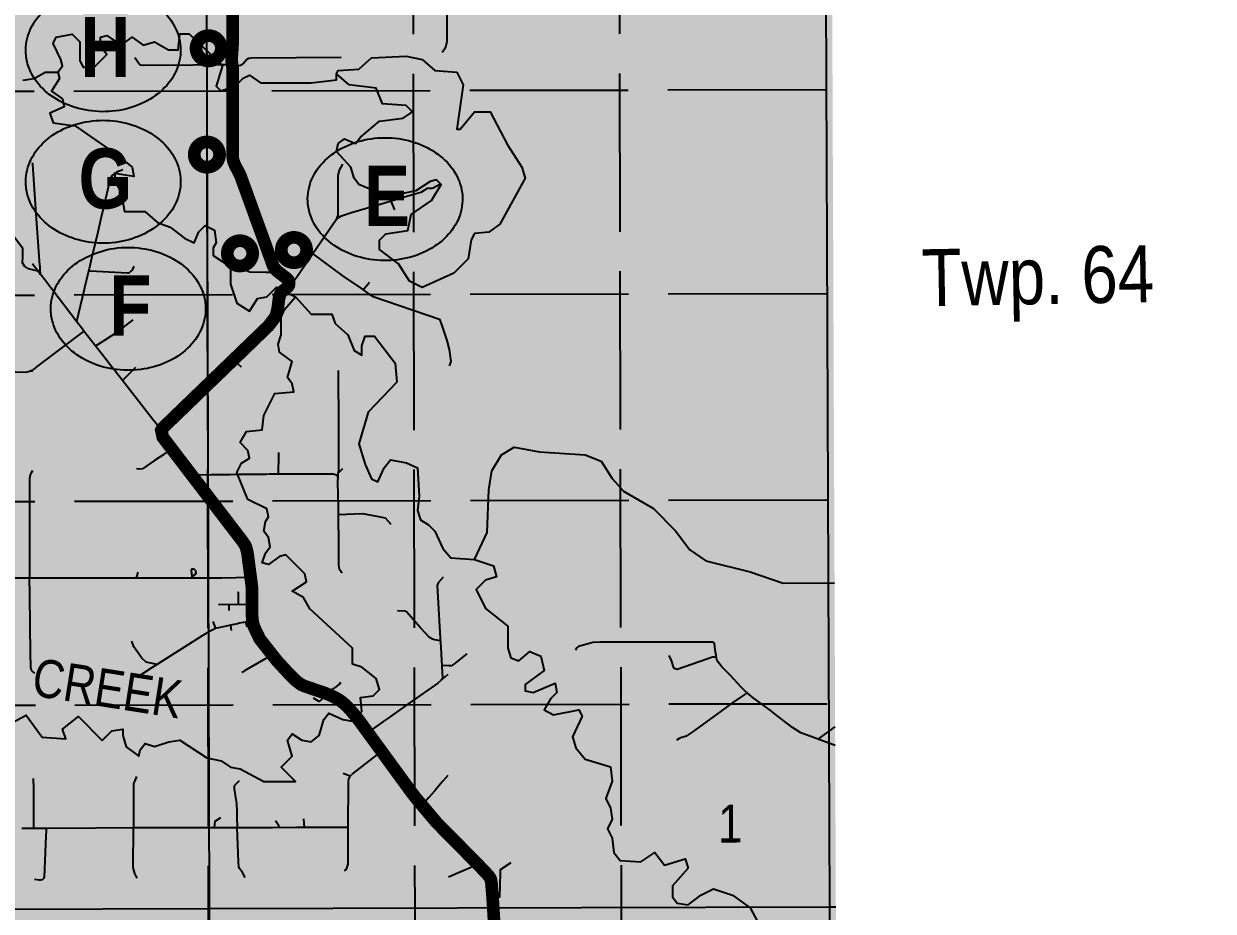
# Model space of a CAD drawing. Extents: x 508119 to 516015, y 6054829 to 6062261.
# Drawn here: x 514931.8 to 515119.4, y 6055720.6 to 6055860.6 of the extents above; entities that cross this region are included whole.
import ezdxf
from ezdxf.enums import TextEntityAlignment as Align

# ---------------------------------------------------------------- set-up
doc = ezdxf.new("R2010")
doc.units = 0
doc.header["$LTSCALE"] = 5
doc.linetypes.add('foc-UNSURVEYED', pattern=[12.5, 10, -2.5])
for name, color, linetype, true_color in [('2', 7, 'Continuous', 0x6e6e6e), ('4', 7, 'Continuous', 0x8c8c8c), ('ROUTE-MAP-BACKGROUND-H', 7, 'Continuous', 0xf0ebff)]:
    doc.layers.add(name, color=color, linetype=linetype, true_color=true_color)
for name, color, linetype in [('21', 160, 'Continuous'), ('24', 161, 'Continuous'), ('26', 160, 'Continuous'), ('35', 37, 'Continuous'), ('36', 37, 'Continuous'), ('37', 37, 'Continuous'), ('CG-NOTES', 7, 'Continuous'), ('L-USEC', 7, 'foc-UNSURVEYED'), ('P-PROPOSED', 10, 'Continuous'), ('T-WATER-H', 133, 'Continuous')]:
    doc.layers.add(name, color=color, linetype=linetype)
doc.styles.add('60', font='ARIALN.TTF', dxfattribs={"height": 7.5})
doc.styles.add('80', font='ARIALN.TTF', dxfattribs={"height": 10})
doc.styles.add('BOLD', font='ARIALNB.TTF')

# ---------------------------------------------------------------- blocks, each defined once
blk = doc.blocks.new('Route_Grid_ut')
at = {"layer": 'L-USEC', "color": 252, "ltscale": 0.5, "true_color": 0x8c8c8c}
for p, q in [((97.77, 194.33), (97.77, 0)), ((130.36, 194.33), (130.36, 0)), ((162.95, 194.33), (162.95, 0)), ((195.54, 129.15), (0, 129.15)), ((195.54, 96.96), (0, 96.96)), ((195.54, 64.37), (0, 64.37)), ((195.54, 32.19), (0, 32.19))]:
    blk.add_line(p, q, dxfattribs=at)
at = {"layer": 'L-USEC', "color": 252, "true_color": 0x8c8c8c, "style": '60'}
blk.add_text('1', height=6, rotation=0, dxfattribs=at).set_placement((180.19, 13.35), align=Align.MIDDLE)
blk = doc.blocks.new('AA')
at = {"const_width": 4}
blk.add_lwpolyline([(-1, 0, 1), (1, 0, 1)], format="xyb", close=True, dxfattribs=at)
blk.add_circle((0, 0), 2)
blk = doc.blocks.new('Route_Letters')
h = blk.add_hatch(color=255)
h.dxf.hatch_style = 1
edge = h.paths.add_edge_path()
edge.add_ellipse((-0.12, 0.46), major_axis=(-11.97, 0), ratio=0.789318, start_angle=0, end_angle=360)
at = {"color": 5}
blk.add_open_spline([(-12.34, 0.46), (-12.34, -0.25), (-12.24, -0.97), (-11.72, -2.79), (-11.14, -3.88), (-9.56, -5.81), (-8.54, -6.66), (-6.22, -8.02), (-4.9, -8.54), (-2.12, -9.17), (-0.66, -9.3), (2.22, -9.13), (3.64, -8.84), (6.27, -7.89), (7.48, -7.22), (9.54, -5.6), (10.38, -4.64), (11.6, -2.54), (11.97, -1.4), (12.18, 0.91), (12.02, 2.08), (11.2, 4.3), (10.54, 5.35), (8.8, 7.2), (7.72, 7.99), (5.29, 9.24), (3.93, 9.68), (1.11, 10.18), (-0.35, 10.23), (-3.22, 9.91), (-4.61, 9.55), (-7.16, 8.47), (-8.32, 7.75), (-10.24, 6.02), (-11, 5.02), (-12.05, 2.86), (-12.32, 1.7), (-12.34, 0.52), (-12.34, 0.49), (-12.34, 0.46)], degree=3, knots=[0, 0, 0, 0, 0.219529, 0.219529, 0.575727, 0.575727, 0.931924, 0.931924, 1.288121, 1.288121, 1.644318, 1.644318, 2.000515, 2.000515, 2.356712, 2.356712, 2.712909, 2.712909, 3.069107, 3.069107, 3.425304, 3.425304, 3.781501, 3.781501, 4.137698, 4.137698, 4.493895, 4.493895, 4.850092, 4.850092, 5.20629, 5.20629, 5.562487, 5.562487, 5.918684, 5.918684, 6.274881, 6.274881, 6.283185, 6.283185, 6.283185, 6.283185], dxfattribs=at)
at = {"color": 14, "style": 'BOLD'}
blk.add_attdef('A', text='', height=9.5, dxfattribs=at).set_placement((0.22, 0.98), align=Align.MIDDLE)

msp = doc.modelspace()

# ---------------------------------------------------------------- hatches: boundary and pattern name
at = {"layer": 'ROUTE-MAP-BACKGROUND-H'}
h = msp.add_hatch(color=256, dxfattribs=at)
h.dxf.hatch_style = 1
h.paths.add_polyline_path([(515090.845, 6055331.942), (514698.954, 6055331.128), (514698.945, 6055525.368), (514666.338, 6055525.404), (514666.4, 6055720.611), (514667.214, 6055915.277), (514667.136, 6056303.079), (515056.588, 6056303.406), (515059.123, 6055915.379), (515059.901, 6055721.28), (515060.675, 6055528.087), (515090.011, 6055528.179)])
at = {"layer": 'T-WATER-H'}
h = msp.add_hatch(color=256, dxfattribs=at)
h.dxf.hatch_style = 1
h.paths.add_polyline_path([(515000.12, 6055853.01), (515001.12, 6055851.011), (515000.123, 6055844.014), (515000.623, 6055844.014), (515002.871, 6055846.765), (515005.369, 6055846.766), (515008.119, 6055841.521), (515010.369, 6055838.024), (515010.869, 6055836.275), (515006.873, 6055829.025), (515005.124, 6055827.775), (515002.876, 6055827.523), (515002.376, 6055826.523), (515001.877, 6055823.524), (514999.629, 6055821.273), (514994.633, 6055819.021), (514992.633, 6055820.019), (514990.884, 6055822.767), (514987.885, 6055825.014), (514987.885, 6055826.513), (514988.884, 6055827.513), (514992.382, 6055828.016), (514992.881, 6055830.515), (514996.128, 6055832.766), (514997.627, 6055835.266), (514996.877, 6055836.015), (514995.878, 6055835.765), (514993.629, 6055834.264), (514991.131, 6055833.762), (514987.633, 6055834.01), (514984.634, 6055835.257), (514983.885, 6055836.256), (514983.384, 6055838.005), (514981.135, 6055840.502), (514981.385, 6055841.752), (514982.384, 6055842.502), (514984.133, 6055841.754), (514984.882, 6055842.754), (514987.88, 6055845.255), (514991.627, 6055845.757), (514993.126, 6055846.758), (514992.127, 6055847.757), (514988.379, 6055848.004), (514987.379, 6055850.502), (514983.131, 6055850.998), (514981.132, 6055852.746), (514981.381, 6055853.246), (514984.629, 6055853.498), (514986.628, 6055855.249), (514992.124, 6055855.503), (514994.623, 6055855.005), (514996.622, 6055853.257)])

# ---------------------------------------------------------------- linework, layer by layer
at = {"layer": '2'}
for p, q in [((515058.124, 6055915.375), (515058.902, 6055721.276)), ((514880.927, 6055720.789), (514961.031, 6055721.01)), ((514961.031, 6055721.01), (515058.902, 6055721.276)), ((515058.902, 6055721.276), (515059.901, 6055721.281)), ((515058.902, 6055721.276), (515059.679, 6055527.084))]:
    msp.add_line(p, q, dxfattribs=at)
at = {"layer": '24'}
for points in [[(514937.133, 6055853.017), (514937.883, 6055854.018), (514937.633, 6055855.017), (514936.382, 6055857.515), (514936.882, 6055858.515), (514939.381, 6055859.017), (514940.631, 6055857.769), (514940.632, 6055854.77), (514941.132, 6055853.771), (514942.882, 6055853.772), (514944.881, 6055855.773), (514943.881, 6055857.022), (514943.88, 6055858.521), (514944.88, 6055858.772), (514947.13, 6055857.275), (514948.879, 6055858.526), (514950.629, 6055857.278), (514952.379, 6055857.779), (514954.628, 6055856.532), (514956.128, 6055856.533), (514956.377, 6055859.033), (514957.877, 6055859.034), (514963.127, 6055854.041), (514962.128, 6055850.791), (514962.878, 6055850.042), (514965.128, 6055850.794), (514966.377, 6055852.044), (514967.377, 6055852.545), (514969.127, 6055851.297), (514977.125, 6055851.304), (514981.124, 6055851.808), (514981.132, 6055852.746)], [(514931.635, 6055851.763), (514933.385, 6055852.014), (514935.134, 6055853.016), (514937.133, 6055853.017)], [(514937.133, 6055853.017), (514937.384, 6055852.018), (514936.135, 6055850.018), (514937.884, 6055848.77), (514938.135, 6055847.52), (514935.886, 6055846.519), (514936.386, 6055845.02), (514939.885, 6055844.523), (514946.385, 6055840.031), (514948.885, 6055838.034), (514949.135, 6055836.534), (514946.136, 6055837.031)], [(514946.136, 6055837.031), (514946.136, 6055835.782), (514947.136, 6055834.033), (514947.637, 6055831.035), (514950.886, 6055831.038), (514952.886, 6055829.29), (514954.886, 6055828.542), (514957.136, 6055826.794), (514958.635, 6055826.046), (514959.385, 6055827.796), (514960.384, 6055828.797), (514961.884, 6055828.048), (514962.135, 6055826.049), (514961.635, 6055825.299), (514961.635, 6055824.049), (514964.385, 6055822.302), (514964.385, 6055819.553), (514965.386, 6055816.554), (514967.386, 6055815.306), (514968.635, 6055817.307), (514970.134, 6055817.558), (514971.634, 6055819.059), (514974.633, 6055817.562)], [(514986.886, 6055754.577), (514987.885, 6055755.578), (514987.386, 6055757.327), (514985.136, 6055759.076), (514983.637, 6055759.575), (514983.637, 6055762.075), (514976.889, 6055768.32), (514975.889, 6055770.069), (514974.139, 6055771.067), (514976.389, 6055772.569), (514976.139, 6055773.819), (514973.139, 6055776.816), (514972.14, 6055776.566), (514970.39, 6055775.314), (514969.39, 6055775.563), (514969.89, 6055777.064), (514970.64, 6055778.064), (514970.39, 6055779.564), (514969.64, 6055780.563), (514969.89, 6055782.063), (514970.389, 6055782.814), (514970.139, 6055784.063), (514967.14, 6055785.561), (514965.39, 6055789.809), (514966.14, 6055791.309), (514967.389, 6055792.06), (514967.139, 6055793.31), (514965.889, 6055794.559), (514966.889, 6055796.309), (514969.388, 6055796.561), (514969.638, 6055798.811), (514971.387, 6055802.312), (514974.386, 6055802.565), (514974.136, 6055803.814), (514973.386, 6055804.813), (514974.135, 6055807.314), (514972.135, 6055808.812), (514971.885, 6055810.061), (514972.385, 6055811.561), (514972.384, 6055814.311), (514972.884, 6055815.561), (514974.633, 6055817.562)], [(514974.633, 6055817.562), (514977.133, 6055814.815), (514980.382, 6055814.818), (514980.882, 6055813.318), (514982.882, 6055811.57), (514983.882, 6055809.072), (514985.132, 6055808.323), (514985.132, 6055809.823), (514985.632, 6055811.323), (514987.131, 6055811.324), (514990.381, 6055807.078), (514990.631, 6055804.078), (514986.133, 6055799.325), (514984.634, 6055794.324), (514985.634, 6055791.076), (514986.634, 6055788.827), (514987.634, 6055788.327), (514988.634, 6055790.578), (514989.633, 6055791.829), (514992.132, 6055791.331), (514993.882, 6055790.582), (514994.132, 6055786.083), (514993.883, 6055783.833), (514994.383, 6055782.333), (514995.632, 6055781.584), (514996.632, 6055780.585), (514997.882, 6055777.836), (514999.131, 6055776.337), (515002.88, 6055776.09)], [(515002.88, 6055776.09), (515004.88, 6055780.342), (515005.129, 6055787.092), (515005.629, 6055790.092), (515007.128, 6055792.593), (515009.127, 6055793.845), (515013.126, 6055793.098), (515020.374, 6055792.604), (515022.874, 6055791.606), (515024.623, 6055788.858), (515026.373, 6055786.859), (515031.122, 6055784.113), (515034.621, 6055780.615), (515036.87, 6055777.617), (515039.369, 6055775.869), (515046.367, 6055774.124), (515051.615, 6055772.378), (515059.697, 6055772.384)], [(515002.88, 6055776.09), (515005.879, 6055775.092), (515006.379, 6055773.343), (515004.63, 6055772.841), (515003.13, 6055771.34), (515004.63, 6055768.341), (515008.129, 6055765.594), (515008.129, 6055762.093), (515008.629, 6055760.593), (515009.878, 6055760.094), (515011.628, 6055761.596), (515013.377, 6055760.847), (515013.877, 6055758.597), (515010.878, 6055756.345), (515010.878, 6055755.344), (515012.127, 6055755.095), (515015.626, 6055756.598), (515015.876, 6055755.098), (515014.876, 6055754.097), (515013.876, 6055752.346), (515015.376, 6055751.597), (515019.375, 6055752.35), (515019.874, 6055751.35), (515018.375, 6055748.099), (515018.874, 6055746.349), (515020.374, 6055744.599), (515024.372, 6055743.352), (515024.622, 6055741.101), (515023.622, 6055738.35), (515024.371, 6055736.85), (515024.621, 6055735.1), (515023.871, 6055733.599), (515024.62, 6055732.099), (515024.87, 6055729.848), (515025.869, 6055728.599), (515029.118, 6055728.35), (515031.367, 6055729.852), (515032.866, 6055727.853), (515036.115, 6055728.855), (515036.615, 6055727.355), (515034.115, 6055724.602), (515034.115, 6055722.852), (515034.864, 6055721.852), (515036.614, 6055721.603), (515038.613, 6055723.104), (515040.612, 6055724.106), (515043.611, 6055723.107), (515046.359, 6055721.108), (515047.608, 6055718.858)], [(514929.906, 6055750.286), (514932.155, 6055751.538), (514934.654, 6055748.04), (514938.403, 6055747.792), (514937.903, 6055749.292), (514940.402, 6055751.293), (514944.151, 6055747.546), (514945.65, 6055749.047), (514947.4, 6055749.298), (514947.4, 6055748.299), (514947.9, 6055746.549), (514949.899, 6055745.05), (514950.149, 6055746.051), (514950.899, 6055747.051), (514952.398, 6055746.552), (514954.647, 6055747.304), (514956.397, 6055747.555), (514960.645, 6055744.808), (514962.894, 6055744.309), (514964.394, 6055743.31), (514965.893, 6055743.061), (514969.642, 6055741.064), (514974.64, 6055741.067), (514972.391, 6055743.316), (514974.14, 6055745.067), (514973.391, 6055747.567), (514974.14, 6055748.567), (514975.64, 6055747.568), (514977.139, 6055747.319), (514978.389, 6055748.32), (514979.138, 6055750.821), (514979.888, 6055751.822), (514982.137, 6055750.823), (514983.637, 6055750.574), (514985.136, 6055752.075), (514984.886, 6055754.325), (514986.886, 6055754.577)]]:
    msp.add_lwpolyline(points, dxfattribs=at)
at = {"layer": '26'}
for points in [[(514981.132, 6055852.746), (514981.381, 6055853.246), (514984.629, 6055853.498), (514986.628, 6055855.249), (514992.124, 6055855.503), (514994.623, 6055855.005), (514996.622, 6055853.257), (515000.12, 6055853.01)], [(515002.376, 6055826.523), (515001.877, 6055823.524), (514999.629, 6055821.273), (514994.633, 6055819.021), (514992.633, 6055820.019), (514990.884, 6055822.767), (514987.885, 6055825.014), (514987.885, 6055826.513), (514988.884, 6055827.513), (514992.382, 6055828.016), (514992.881, 6055830.515), (514996.128, 6055832.766), (514997.627, 6055835.266), (514996.877, 6055836.015), (514995.878, 6055835.765), (514993.629, 6055834.264), (514991.131, 6055833.762), (514987.633, 6055834.01), (514984.634, 6055835.257), (514983.885, 6055836.256), (514983.384, 6055838.005), (514981.135, 6055840.502), (514981.385, 6055841.752), (514982.384, 6055842.502), (514984.133, 6055841.754), (514984.882, 6055842.754), (514987.88, 6055845.255), (514991.627, 6055845.757), (514993.126, 6055846.758), (514992.127, 6055847.757), (514988.379, 6055848.004), (514987.379, 6055850.502), (514983.131, 6055850.998), (514981.132, 6055852.746)], [(515000.12, 6055853.01), (515001.12, 6055851.011), (515000.123, 6055844.014), (515000.623, 6055844.014), (515002.871, 6055846.765), (515005.369, 6055846.766), (515008.119, 6055841.521), (515010.369, 6055838.024), (515010.869, 6055836.275), (515006.873, 6055829.025), (515005.124, 6055827.775), (515002.876, 6055827.523), (515002.376, 6055826.523)]]:
    msp.add_lwpolyline(points, dxfattribs=at)
at = {"layer": '35'}
msp.add_line((514967.764, 6055768.965), (514962.48, 6055768.916), dxfattribs=at)
for points in [[(514964.37, 6055765.714), (514964.17, 6055765.673), (514963.474, 6055765.528), (514962.514, 6055765.329), (514962.104, 6055765.244), (514962.019, 6055765.2)], [(514966.767, 6055766.211), (514965.825, 6055766.016), (514965.472, 6055765.943), (514964.37, 6055765.714)], [(514967.859, 6055766.438), (514967.527, 6055766.369), (514967.481, 6055766.359), (514967.471, 6055766.357), (514966.767, 6055766.211)]]:
    msp.add_lwpolyline(points, dxfattribs=at)
at = {"layer": '36'}
for p, q in [((514964.632, 6055856.103), (514964.596, 6055855.515)), ((514961.362, 6055854.138), (514958.481, 6055854.119)), ((514963.28, 6055854.151), (514961.362, 6055854.138)), ((514963.316, 6055854.152), (514963.28, 6055854.151)), ((514964.655, 6055854.161), (514963.316, 6055854.152)), ((514964.696, 6055853.868), (514964.655, 6055854.161)), ((514964.967, 6055853.91), (514964.696, 6055853.868)), ((514964.729, 6055841.428), (514964.732, 6055845.8)), ((514964.732, 6055845.8), (514964.733, 6055847.382)), ((514981.336, 6055836.095), (514981.32, 6055830.756)), ((514968.086, 6055830.79), (514967.254, 6055833.081)), ((514934.315, 6055822.552), (514933.74, 6055830.61)), ((514944.112, 6055830.599), (514943.72, 6055828.935)), ((514944.151, 6055830.763), (514944.112, 6055830.599)), ((514969.451, 6055827.027), (514968.086, 6055830.79)), ((514988.181, 6055832.19), (514983.501, 6055830.781)), ((514943.72, 6055828.935), (514943.442, 6055827.752)), ((514981.227, 6055830.194), (514981.114, 6055829.88)), ((514943.442, 6055827.752), (514942.67, 6055824.474)), ((514969.978, 6055825.577), (514969.451, 6055827.027)), ((514979.197, 6055826.993), (514977.379, 6055824.334)), ((514942.583, 6055824.107), (514942.082, 6055821.979)), ((514942.67, 6055824.474), (514942.583, 6055824.107)), ((514933.537, 6055822.24), (514933.155, 6055822.74)), ((514934.128, 6055821.467), (514933.537, 6055822.24)), ((514934.42, 6055821.084), (514934.128, 6055821.467)), ((514934.335, 6055822.274), (514934.315, 6055822.552)), ((514934.359, 6055821.936), (514934.335, 6055822.274)), ((514934.42, 6055821.084), (514934.359, 6055821.936)), ((514941.994, 6055821.605), (514941.352, 6055818.945)), ((514942.082, 6055821.979), (514941.994, 6055821.605)), ((514943.228, 6055821.544), (514941.994, 6055821.605)), ((514948.115, 6055821.3), (514943.228, 6055821.544)), ((514948.622, 6055821.544), (514948.384, 6055821.326)), ((514934.503, 6055820.976), (514934.42, 6055821.084)), ((514935.084, 6055820.216), (514934.503, 6055820.976)), ((514936.042, 6055818.961), (514935.084, 6055820.216)), ((514985.292, 6055818.621), (514986.339, 6055819.87)), ((514936.257, 6055818.68), (514936.042, 6055818.961)), ((514940.08, 6055813.676), (514936.257, 6055818.68)), ((514941.291, 6055818.692), (514940.08, 6055813.676)), ((514941.352, 6055818.945), (514941.291, 6055818.692)), ((514984.932, 6055818.907), (514985.974, 6055818.2)), ((514941.014, 6055812.454), (514940.08, 6055813.676)), ((514941.257, 6055812.136), (514933.796, 6055806.503)), ((514941.257, 6055812.136), (514941.014, 6055812.454)), ((514942.412, 6055810.656), (514941.257, 6055812.136)), ((514944.695, 6055807.731), (514942.412, 6055810.656)), ((514933.393, 6055806.198), (514933.046, 6055805.936)), ((514933.61, 6055806.362), (514933.393, 6055806.198)), ((514933.796, 6055806.503), (514933.61, 6055806.362)), ((514945.722, 6055806.414), (514944.695, 6055807.731)), ((514946.329, 6055805.637), (514945.722, 6055806.414)), ((514949.424, 6055806.387), (514949.094, 6055806.064)), ((514932.696, 6055805.752), (514932.672, 6055805.746)), ((514932.82, 6055805.816), (514932.696, 6055805.752)), ((514933.046, 6055805.936), (514932.82, 6055805.816)), ((514933.041, 6055805.813), (514933.038, 6055805.73)), ((514933.046, 6055805.936), (514933.041, 6055805.813)), ((514946.405, 6055805.539), (514946.329, 6055805.637)), ((514947.335, 6055804.348), (514946.405, 6055805.539)), ((514949.094, 6055806.064), (514947.335, 6055804.348)), ((514948.451, 6055802.917), (514947.335, 6055804.348)), ((514952.299, 6055797.986), (514948.451, 6055802.917)), ((514952.355, 6055797.914), (514952.299, 6055797.986)), ((514953.054, 6055797.019), (514952.355, 6055797.914)), ((514953.153, 6055796.893), (514953.054, 6055797.019)), ((514953.464, 6055796.494), (514953.153, 6055796.893)), ((514955.124, 6055793.535), (514954.082, 6055792.84)), ((514954.082, 6055792.84), (514954.036, 6055792.809)), ((514933.136, 6055790.133), (514932.951, 6055789.784)), ((514961.32, 6055789.447), (514958.268, 6055789.418)), ((514932.672, 6055788.255), (514932.682, 6055782.315)), ((514932.682, 6055782.315), (514932.682, 6055781.971)), ((514932.682, 6055781.971), (514932.682, 6055781.931)), ((514932.682, 6055781.931), (514932.685, 6055780.272)), ((514981.468, 6055778.318), (514981.453, 6055783.217)), ((514932.685, 6055780.272), (514932.694, 6055774.702)), ((514981.474, 6055776.635), (514981.468, 6055778.318)), ((514932.694, 6055774.702), (514932.696, 6055773.496)), ((514932.697, 6055773.133), (514929.733, 6055773.132)), ((514932.696, 6055773.496), (514932.697, 6055773.133)), ((514933.496, 6055773.133), (514932.697, 6055773.133)), ((514935.435, 6055773.132), (514933.496, 6055773.133)), ((514935.515, 6055773.132), (514935.435, 6055773.132)), ((514939.696, 6055773.131), (514935.515, 6055773.132)), ((514944.781, 6055773.13), (514939.696, 6055773.131)), ((514945.811, 6055773.13), (514944.781, 6055773.13)), ((514950.071, 6055773.129), (514945.811, 6055773.13)), ((514949.548, 6055773.129), (514949.796, 6055774.114)), ((514950.229, 6055773.129), (514950.071, 6055773.129)), ((514952.083, 6055773.129), (514950.229, 6055773.129)), ((514958.4, 6055773.128), (514958.362, 6055773.43)), ((514967.576, 6055773.223), (514962.948, 6055773.163)), ((514996.975, 6055771.967), (514997.465, 6055763.689)), ((514964.146, 6055768.931), (514964.14, 6055768.018)), ((514962.019, 6055765.2), (514961.193, 6055764.768)), ((514961.595, 6055766.316), (514962.019, 6055765.2)), ((514964.37, 6055765.714), (514964.49, 6055764.903)), ((514966.767, 6055766.211), (514966.941, 6055765.471)), ((514997.465, 6055763.689), (514997.555, 6055762.182)), ((514997.555, 6055762.182), (514997.786, 6055758.274)), ((514970.967, 6055761.055), (514966.594, 6055758.519)), ((514950.257, 6055757.903), (514949.597, 6055757.483)), ((514951.262, 6055758.543), (514950.257, 6055757.903)), ((514951.301, 6055758.568), (514951.262, 6055758.543)), ((514966.257, 6055758.323), (514966.179, 6055758.278)), ((514966.594, 6055758.519), (514966.257, 6055758.323)), ((514988.43, 6055750.462), (514986.442, 6055749.062)), ((514988.502, 6055750.512), (514988.43, 6055750.462)), ((514989.288, 6055751.066), (514988.502, 6055750.512)), ((514986.442, 6055749.062), (514986.055, 6055748.789)), ((514933.329, 6055740.745), (514933.307, 6055735.977)), ((514933.321, 6055741.211), (514933.315, 6055741.546)), ((514933.329, 6055740.745), (514933.321, 6055741.211)), ((514949.567, 6055741.818), (514949.223, 6055741.065)), ((514965.731, 6055741.174), (514965.282, 6055740.706)), ((514983.253, 6055741.879), (514982.149, 6055742.298)), ((514983.466, 6055742.103), (514983.253, 6055741.879)), ((514997.851, 6055741.041), (514996.798, 6055739.806)), ((514997.91, 6055741.111), (514997.851, 6055741.041)), ((514998.677, 6055742.011), (514997.91, 6055741.111)), ((514949.085, 6055739.794), (514949.085, 6055734.102)), ((514965.124, 6055738.904), (514965.131, 6055738.864)), ((514996.798, 6055739.806), (514996.613, 6055739.588)), ((514994.928, 6055737.664), (514994.602, 6055737.306)), ((514933.307, 6055735.977), (514933.298, 6055733.945)), ((514965.362, 6055736.315), (514965.395, 6055735.493)), ((514965.395, 6055735.493), (514965.465, 6055733.75)), ((514976.09, 6055733.772), (514975.952, 6055735.178)), ((514933.296, 6055733.634), (514931.458, 6055733.624)), ((514933.297, 6055733.86), (514933.296, 6055733.634)), ((514934.198, 6055733.638), (514933.296, 6055733.634)), ((514933.298, 6055733.945), (514933.297, 6055733.86)), ((514935.314, 6055733.644), (514934.198, 6055733.638)), ((514935.303, 6055733.367), (514935.216, 6055731.286)), ((514935.314, 6055733.644), (514935.303, 6055733.367)), ((514935.498, 6055733.645), (514935.314, 6055733.644)), ((514943.164, 6055733.693), (514935.498, 6055733.645)), ((514949.085, 6055733.73), (514943.164, 6055733.693)), ((514949.085, 6055734.102), (514949.085, 6055733.964)), ((514949.085, 6055733.964), (514949.085, 6055733.73)), ((514949.247, 6055733.729), (514949.085, 6055733.73)), ((514949.357, 6055733.729), (514949.247, 6055733.729)), ((514958.312, 6055733.737), (514958.095, 6055733.737)), ((514961.584, 6055733.743), (514958.312, 6055733.737)), ((514965.465, 6055733.75), (514961.584, 6055733.743)), ((514967.479, 6055733.754), (514965.465, 6055733.75)), ((514970.601, 6055733.761), (514967.479, 6055733.754)), ((514971.005, 6055733.762), (514970.601, 6055733.761)), ((514974.827, 6055733.769), (514971.005, 6055733.762)), ((514980.157, 6055733.78), (514974.827, 6055733.769)), ((514980.306, 6055733.781), (514980.157, 6055733.78)), ((514982.919, 6055733.799), (514980.306, 6055733.781)), ((514982.919, 6055733.799), (514982.912, 6055731.854)), ((514935.208, 6055731.097), (514935.163, 6055730.008)), ((514935.216, 6055731.286), (514935.208, 6055731.097)), ((514935.163, 6055730.008), (514935.156, 6055729.857)), ((515003.413, 6055727.976), (514998.787, 6055725.955)), ((514949.303, 6055726.547), (514949.086, 6055727.252))]:
    msp.add_line(p, q, dxfattribs=at)
for points in [[(514964.697, 6055864.783), (514964.718, 6055857.474), (514964.632, 6055856.103)], [(514998.521, 6055864.951), (514998.521, 6055864.318), (514998.52, 6055863.254), (514998.519, 6055862.319), (514998.518, 6055861.257), (514998.517, 6055860.32), (514998.516, 6055859.26), (514998.515, 6055858.321), (514998.515, 6055857.839), (514998.421, 6055857.357), (514998.373, 6055857.113), (514998.15, 6055856.625), (514997.936, 6055856.322), (514997.798, 6055856.127)], [(514958.481, 6055854.119), (514950.588, 6055854.065), (514950.265, 6055854.129), (514950.004, 6055854.277), (514949.9, 6055854.371), (514949.273, 6055855.263)], [(514964.596, 6055855.515), (514964.574, 6055855.167), (514964.597, 6055854.568), (514964.655, 6055854.161)], [(514981.833, 6055855.3), (514967.714, 6055855.227), (514967.254, 6055855.143), (514966.988, 6055855.003), (514966.398, 6055854.33), (514966.286, 6055854.246)], [(514964.733, 6055847.382), (514964.738, 6055853.576), (514964.696, 6055853.868)], [(514966.286, 6055854.246), (514966.16, 6055854.152), (514965.948, 6055854.063), (514964.967, 6055853.91)], [(514964.839, 6055838.986), (514964.761, 6055839.343), (514964.728, 6055839.94), (514964.729, 6055841.428)], [(514933.74, 6055830.61), (514933.176, 6055838.503), (514933.161, 6055838.714)], [(514967.254, 6055833.081), (514965.938, 6055836.707), (514965.069, 6055838.392), (514964.839, 6055838.986)], [(514982.075, 6055838.481), (514981.518, 6055837.52), (514981.338, 6055836.665), (514981.336, 6055836.095)], [(514947.422, 6055837.604), (514946.565, 6055837.277), (514946.015, 6055836.984), (514945.701, 6055836.682), (514945.418, 6055836.145), (514944.151, 6055830.763)], [(514997.393, 6055835.273), (514996.371, 6055834.688), (514996.141, 6055834.639), (514995.399, 6055834.617), (514995.191, 6055834.528), (514994.984, 6055834.354), (514994.421, 6055834.007), (514991.823, 6055833.287), (514988.181, 6055832.19)], [(514983.501, 6055830.781), (514982.053, 6055830.345), (514981.729, 6055830.215), (514981.114, 6055829.88)], [(514981.32, 6055830.756), (514981.32, 6055830.732), (514981.308, 6055830.42), (514981.227, 6055830.194)], [(514934.013, 6055821.618), (514932.493, 6055821.975), (514931.89, 6055822.385), (514931.546, 6055822.899), (514931.624, 6055823.846), (514931.643, 6055825.152), (514929.831, 6055827.537), (514928.273, 6055829.587), (514927.198, 6055828.847)], [(514981.114, 6055829.88), (514981.052, 6055829.707), (514979.197, 6055826.993)], [(514971.348, 6055822.042), (514971.118, 6055822.434), (514969.978, 6055825.577)], [(514977.379, 6055824.334), (514974.754, 6055820.494), (514974.438, 6055820.119), (514974.156, 6055819.857), (514973.638, 6055819.695)], [(514977.379, 6055824.334), (514982.053, 6055820.858), (514984.932, 6055818.907)], [(514948.384, 6055821.326), (514948.345, 6055821.289), (514948.115, 6055821.3)], [(514949.145, 6055822.381), (514949.092, 6055822.266), (514948.861, 6055821.763), (514948.622, 6055821.544)], [(514972.026, 6055821.368), (514970.014, 6055821.379), (514967.445, 6055821.452), (514966.371, 6055821.863)], [(514973.615, 6055819.875), (514973.458, 6055820.256), (514973.248, 6055820.467), (514971.824, 6055821.549), (514971.361, 6055822.02), (514971.348, 6055822.042)], [(514985.974, 6055818.2), (514986.875, 6055817.59), (514997.377, 6055814.018), (514997.788, 6055812.875), (514998.502, 6055810.66), (514998.895, 6055809.231), (514999.074, 6055808.07), (514999.163, 6055807.32), (514998.895, 6055806.641)], [(514964.841, 6055807.606), (514965.473, 6055807.034), (514966.08, 6055806.484)], [(514932.672, 6055805.746), (514932.258, 6055805.631), (514932.052, 6055805.628), (514920.977, 6055805.965)], [(514981.388, 6055805.927), (514981.392, 6055804.409), (514981.392, 6055804.349), (514981.393, 6055804.289), (514981.398, 6055802.35), (514981.404, 6055800.399), (514981.404, 6055800.351), (514981.41, 6055798.394), (514981.41, 6055798.352), (514981.416, 6055796.389), (514981.416, 6055796.353), (514981.422, 6055794.384), (514981.422, 6055794.354), (514981.428, 6055792.379), (514981.428, 6055792.355), (514981.43, 6055791.695)], [(514971.968, 6055789.535), (514971.971, 6055789.843), (514971.975, 6055790.356), (514971.989, 6055791.824), (514971.993, 6055792.355), (514971.999, 6055793.002)], [(514952.421, 6055791.708), (514950.48, 6055790.38), (514949.958, 6055790.329), (514949.555, 6055790.382)], [(514954.036, 6055792.809), (514953.85, 6055792.685), (514952.421, 6055791.708)], [(514981.43, 6055791.695), (514981.43, 6055790.104), (514981.379, 6055789.876)], [(514932.951, 6055789.784), (514932.767, 6055789.438), (514932.671, 6055788.894), (514932.672, 6055788.255)], [(514971.968, 6055789.535), (514971.458, 6055789.535), (514970.678, 6055789.534), (514970.527, 6055789.534), (514969.939, 6055789.528), (514969.459, 6055789.524), (514968.303, 6055789.513), (514967.46, 6055789.505), (514967.081, 6055789.501), (514966.476, 6055789.496), (514965.842, 6055789.49), (514965.713, 6055789.488), (514965.461, 6055789.486), (514964.343, 6055789.475), (514963.462, 6055789.467), (514962.362, 6055789.457), (514962.337, 6055789.456), (514961.463, 6055789.448), (514961.32, 6055789.447)], [(514980.752, 6055789.547), (514980.731, 6055789.546), (514980.264, 6055789.545), (514978.641, 6055789.543), (514977.455, 6055789.542), (514976.271, 6055789.541), (514975.456, 6055789.54), (514974.275, 6055789.538), (514973.457, 6055789.537), (514972.278, 6055789.536), (514971.968, 6055789.535)], [(514980.752, 6055789.547), (514980.896, 6055789.528), (514981.106, 6055789.455), (514981.21, 6055789.382), (514981.263, 6055789.298), (514981.294, 6055789.183), (514981.336, 6055788.691)], [(514981.379, 6055789.876), (514981.378, 6055789.874), (514981.305, 6055789.643), (514981.336, 6055788.691)], [(514981.379, 6055789.876), (514981.453, 6055789.901), (514981.598, 6055789.948), (514981.729, 6055790.079), (514982.104, 6055790.454)], [(514981.441, 6055783.216), (514981.437, 6055784.359), (514981.437, 6055784.375), (514981.436, 6055784.705), (514981.395, 6055786.358), (514981.347, 6055788.252), (514981.345, 6055788.357), (514981.342, 6055788.468), (514981.336, 6055788.691)], [(514981.453, 6055783.217), (514985.218, 6055783.342), (514987.183, 6055782.967), (514987.471, 6055782.912)], [(514987.471, 6055782.912), (514988.791, 6055782.663), (514989.291, 6055782.163), (514989.684, 6055781.663)], [(514982.04, 6055774.01), (514981.839, 6055774.132), (514981.599, 6055774.486), (514981.478, 6055775.243), (514981.474, 6055776.635)], [(514958.362, 6055773.43), (514958.247, 6055774.342), (514958.36, 6055774.591), (514958.609, 6055774.624), (514958.85, 6055774.374), (514958.922, 6055773.932), (514958.77, 6055773.691), (514958.362, 6055773.43)], [(514962.948, 6055773.163), (514960.207, 6055773.127), (514952.083, 6055773.129)], [(514997.928, 6055773.28), (514997.15, 6055772.403), (514996.975, 6055771.967)], [(514965.671, 6055768.946), (514965.658, 6055770.69), (514965.646, 6055770.78), (514965.575, 6055770.998)], [(514997.492, 6055763.244), (514996.934, 6055763.372), (514996.59, 6055763.414), (514996.246, 6055763.542), (514995.77, 6055763.784), (514994.365, 6055765.328), (514992.184, 6055767.813), (514991.918, 6055767.957), (514990.734, 6055767.979)], [(514952.821, 6055759.534), (514951.08, 6055759.897), (514950.404, 6055760.505), (514949.16, 6055762.28), (514948.8, 6055763.187)], [(514961.193, 6055764.768), (514960.438, 6055764.373), (514959.925, 6055764.062), (514951.301, 6055758.568)], [(515041.064, 6055760.597), (515041, 6055760.946), (515040.881, 6055761.796), (515040.753, 6055762.861), (515040.561, 6055763.03), (515039.902, 6055763.054), (515036.655, 6055763.064), (515033.409, 6055763.054), (515030.545, 6055763.048), (515026.605, 6055763.03), (515022.728, 6055763.034), (515021.535, 6055762.967), (515021.189, 6055762.896), (515019.682, 6055762.471), (515019.308, 6055762.353), (515018.985, 6055762.168), (515018.832, 6055761.755)], [(514997.718, 6055759.418), (514998.833, 6055759.38), (514999.348, 6055759.381), (514999.691, 6055759.554), (515001.707, 6055761.191)], [(515041.064, 6055760.597), (515040.794, 6055760.686), (515040.444, 6055760.665), (515038.491, 6055760.016), (515035.932, 6055759.074), (515034.875, 6055758.753), (515034.574, 6055758.847), (515034.326, 6055759.007), (515033.979, 6055760.131), (515033.624, 6055760.96)], [(515045.922, 6055755.028), (515045.814, 6055755.114), (515044.977, 6055755.957), (515043.254, 6055757.776), (515041.881, 6055759.206), (515041.526, 6055759.609), (515041.331, 6055759.903), (515041.114, 6055760.323), (515041.064, 6055760.597)], [(514997.786, 6055758.274), (514997.828, 6055757.567), (514997.786, 6055757.28), (514997.65, 6055757.04), (514997.082, 6055756.555), (514992.761, 6055753.512), (514992.749, 6055753.503), (514989.288, 6055751.066)], [(514997.707, 6055757.14), (514998.236, 6055757.593), (514998.727, 6055758.013)], [(514977.41, 6055754.281), (514978.197, 6055753.764), (514978.33, 6055753.728), (514978.486, 6055753.74), (514978.594, 6055753.812), (514978.75, 6055754.016), (514979.327, 6055754.773), (514979.507, 6055754.923)], [(515045.922, 6055755.028), (515045.133, 6055754.533), (515043.658, 6055753.496), (515041.666, 6055752.05), (515037.789, 6055749.276), (515037.222, 6055748.827), (515036.268, 6055748.227), (515035.294, 6055747.895), (515034.78, 6055747.595)], [(515059.799, 6055746.742), (515054.401, 6055748.707), (515053.082, 6055749.574), (515050.602, 6055751.468), (515049.54, 6055752.286), (515046.858, 6055754.283), (515045.922, 6055755.028)], [(515057.137, 6055747.711), (515059.788, 6055749.665)], [(514988.209, 6055745.839), (514983.735, 6055742.386), (514983.557, 6055742.199)], [(514949.223, 6055741.065), (514949.085, 6055740.763), (514949.085, 6055739.794)], [(514965.282, 6055740.706), (514965.01, 6055740.422), (514964.954, 6055740.192), (514964.942, 6055739.899), (514965.124, 6055738.904)], [(514983.253, 6055741.879), (514983.143, 6055741.764), (514983.008, 6055741.4), (514982.955, 6055741.109), (514982.94, 6055740.807), (514982.919, 6055733.799)], [(514965.131, 6055738.864), (514965.191, 6055738.54), (514965.311, 6055737.575), (514965.362, 6055736.315)], [(514996.613, 6055739.588), (514995.653, 6055738.461), (514994.928, 6055737.664)], [(514961.86, 6055733.744), (514961.959, 6055734.792), (514962.858, 6055735.394)], [(514972.084, 6055733.764), (514972.032, 6055734.067), (514971.506, 6055734.87)], [(514949.086, 6055727.252), (514949.059, 6055727.34), (514949.041, 6055727.524), (514949.085, 6055733.73)], [(514958.095, 6055733.737), (514953.171, 6055733.728), (514949.357, 6055733.729)], [(514966.719, 6055725.909), (514966.256, 6055726.705), (514965.822, 6055727.304), (514965.716, 6055727.567), (514965.657, 6055728.381), (514965.465, 6055733.75)], [(514982.912, 6055731.854), (514982.9, 6055727.99), (514982.661, 6055727.197), (514982.592, 6055727.128), (514982.3, 6055726.963)], [(514935.156, 6055729.857), (514934.995, 6055725.98), (514934.898, 6055725.742), (514934.692, 6055725.559), (514934.404, 6055725.48), (514934.243, 6055725.481), (514933.444, 6055725.598)], [(515005.741, 6055722.779), (515006.864, 6055722.843), (515007.012, 6055726.594), (515007.012, 6055727.167), (515008.656, 6055728.294)], [(514949.647, 6055725.812), (514949.337, 6055726.437), (514949.303, 6055726.547)]]:
    msp.add_lwpolyline(points, dxfattribs=at)
at = {"layer": '37'}
for p, q in [((514989.672, 6055832.631), (514990.271, 6055831.301)), ((514932.728, 6055770.691), (514932.697, 6055773.133)), ((514932.796, 6055765.471), (514932.728, 6055770.691)), ((514932.846, 6055761.54), (514932.796, 6055765.471)), ((514932.879, 6055758.965), (514932.846, 6055761.54))]:
    msp.add_line(p, q, dxfattribs=at)
for points in [[(514943.039, 6055809.774), (514944.452, 6055810.65), (514946.723, 6055812.11), (514949.052, 6055813.909)], [(514932.879, 6055758.965), (514932.954, 6055758.629), (514933.246, 6055758.299), (514933.459, 6055758.129)], [(514979.507, 6055754.923), (514979.595, 6055754.996), (514981.229, 6055756.078), (514981.65, 6055756.462), (514981.818, 6055756.739)]]:
    msp.add_lwpolyline(points, dxfattribs=at)
at = {"layer": '4'}
for p, q in [((514960.458, 6055915.102), (514961.031, 6055721.01)), ((514961.031, 6055721.01), (514961.598, 6055526.777))]:
    msp.add_line(p, q, dxfattribs=at)
at = {"layer": 'P-PROPOSED', "color": 90, "const_width": 1.999}
msp.add_lwpolyline([(515006.021, 6055718.208), (515005.754, 6055722.609), (515005.741, 6055722.779), (515005.575, 6055724.914), (515005.443, 6055725.651), (515005.304, 6055725.916), (515005.276, 6055725.952), (515004.978, 6055726.335), (515004.956, 6055726.357), (515003.413, 6055727.976), (515001.044, 6055730.377), (515000.674, 6055730.752), (514997.73, 6055733.736), (514996.866, 6055734.611), (514994.602, 6055737.306), (514993.641, 6055738.449), (514992.909, 6055739.383), (514991.916, 6055740.748), (514990.176, 6055743.138), (514990.161, 6055743.158), (514988.209, 6055745.839), (514986.055, 6055748.789), (514984.492, 6055750.919), (514983.406, 6055752.228), (514982.795, 6055752.893), (514982.399, 6055753.252), (514982.208, 6055753.424), (514981.732, 6055753.79), (514981.227, 6055754.116), (514980.038, 6055754.718), (514979.695, 6055754.85), (514979.197, 6055755.042), (514976.169, 6055756.069), (514975.66, 6055756.284), (514975.403, 6055756.433), (514974.692, 6055756.985), (514973.641, 6055758.02), (514971.742, 6055760.072), (514971.008, 6055761.003), (514970.967, 6055761.055), (514970.874, 6055761.174), (514970.616, 6055761.502), (514970.483, 6055761.671), (514969.009, 6055763.543), (514968.05, 6055765.55), (514967.859, 6055766.438), (514967.756, 6055767.583), (514967.757, 6055767.906), (514967.758, 6055768.014), (514967.759, 6055768.186), (514967.764, 6055768.965), (514967.806, 6055770.277), (514967.798, 6055771.261), (514967.737, 6055772.027), (514967.576, 6055773.223), (514967.062, 6055777.124), (514966.838, 6055778.044), (514966.707, 6055778.316), (514966.403, 6055778.785), (514965.95, 6055779.396), (514965.192, 6055780.386), (514962.442, 6055783.974), (514961.285, 6055785.483), (514960.673, 6055786.281), (514958.268, 6055789.418), (514957.86, 6055789.952), (514956.114, 6055792.239), (514956.076, 6055792.288), (514955.124, 6055793.535), (514953.702, 6055795.397), (514953.503, 6055796.316), (514953.464, 6055796.494), (514953.571, 6055796.715), (514953.645, 6055796.787), (514954.005, 6055797.142), (514963.616, 6055806.423), (514967.761, 6055810.426), (514970.367, 6055812.942), (514971.207, 6055814.039), (514971.389, 6055814.277), (514971.626, 6055814.829), (514971.836, 6055815.672), (514972.049, 6055817.384), (514972.255, 6055818.024), (514972.44, 6055818.305), (514973.193, 6055818.898), (514973.435, 6055819.127), (514973.593, 6055819.378), (514973.638, 6055819.695), (514973.615, 6055819.875), (514973.458, 6055820.256), (514973.248, 6055820.467), (514971.824, 6055821.549), (514971.361, 6055822.02), (514971.348, 6055822.042), (514971.118, 6055822.434), (514969.978, 6055825.577), (514969.451, 6055827.027), (514968.086, 6055830.79), (514967.254, 6055833.081), (514965.938, 6055836.707), (514965.069, 6055838.392), (514964.839, 6055838.986), (514964.761, 6055839.343), (514964.728, 6055839.94), (514964.729, 6055841.428), (514964.732, 6055845.8), (514964.733, 6055847.382), (514964.738, 6055853.576), (514964.696, 6055853.868), (514964.655, 6055854.161), (514964.597, 6055854.568), (514964.574, 6055855.167), (514964.596, 6055855.515), (514964.632, 6055856.103), (514964.718, 6055857.474), (514964.697, 6055864.783)], dxfattribs=at)

# ---------------------------------------------------------------- block references
at = {"layer": 'CG-NOTES', "color": 3, "xscale": 0.999484, "yscale": 0.999484, "zscale": 0.999484}
for p, values in [((514944.416, 6055856.003), {'A': 'H'}), ((514944.416, 6055835.246), {'A': 'G'}), ((514988.894, 6055832.503), {'A': 'E'}), ((514948.366, 6055815.19), {'A': 'F'})]:
    msp.add_blockref('Route_Letters', p, dxfattribs=at).add_auto_attribs(values)
for p in [(514960.947, 6055856.773), (514960.664, 6055839.995), (514965.883, 6055824.407), (514974.398, 6055824.931)]:
    msp.add_blockref('AA', p, dxfattribs=at)
at = {"layer": 'L-USEC', "color": 3}
for p, xscale, yscale, zscale, rotation in [((514863.158, 6055720.739), 0.999484, 0.999484, 0.999484, 0.1080127148528649), ((514863.513, 6055526.532), 0.9994839999999999, 0.9994839999999999, 0.9994839999999999, 0.1046796649497599)]:
    msp.add_blockref('Route_Grid_ut', p, dxfattribs=dict(at, xscale=xscale, yscale=yscale, zscale=zscale, rotation=rotation))

# ---------------------------------------------------------------- texts
at = {"layer": '21', "style": '80'}
msp.add_text('CREEK', height=5.9969, rotation=351.06042, dxfattribs=at).set_placement((514932.827, 6055754.662))

# ---------------------------------------------------------------- next in the draw order: texts
at = {"insert": (515091.693, 6055825.378), "char_height": 8.9954, "width": 46.02451, "attachment_point": 2, "rotation": 1.0477, "style": '80', "bg_fill": 2}
msp.add_mtext('Twp. 64', dxfattribs=at)

doc.saveas('drawing.dxf')
